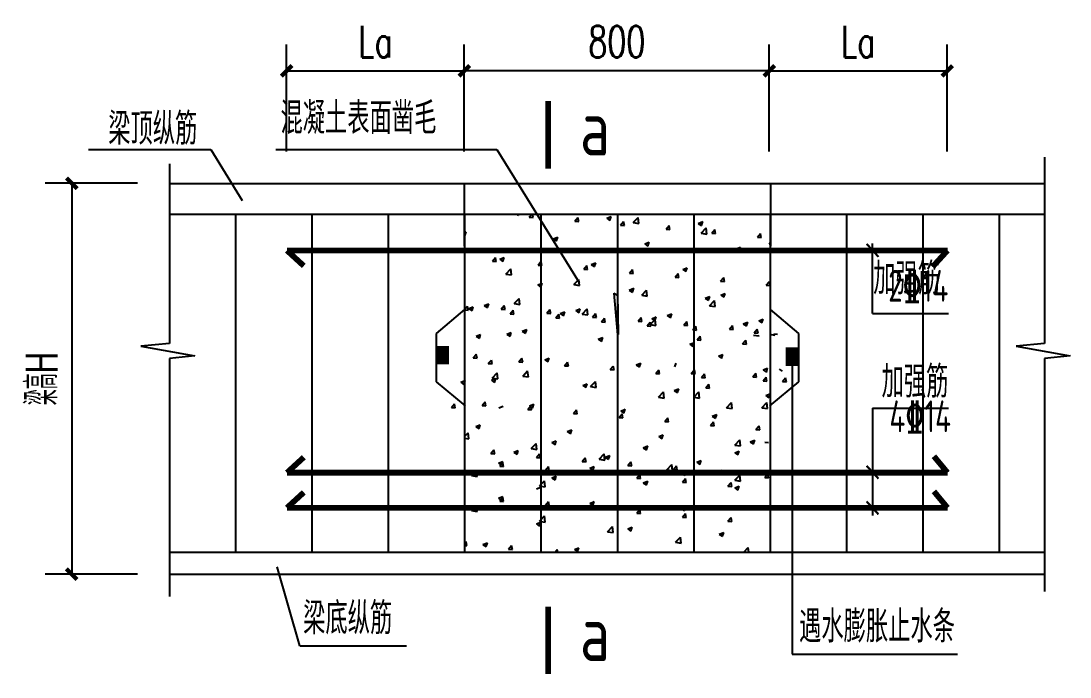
# Model space of a CAD drawing. Extents: x -33967 to 1773478, y -1022458 to -784650.
# Drawn here: x 336651 to 356431, y -1003639 to -991273 of the extents above; entities that cross this region are included whole.
import ezdxf
from ezdxf.enums import TextEntityAlignment as Align

# ---------------------------------------------------------------- set-up
doc = ezdxf.new("R2010")
doc.units = 0
doc.header["$LTSCALE"] = 1000
doc.header["$MEASUREMENT"] = 0
for name, color, linetype in [('1', 4, 'Continuous'), ('AXIS', 3, 'Continuous'), ('B', 2, 'Continuous'), ('NUM', 7, 'Continuous'), ('PUB_TEXT', 7, 'Continuous'), ('W', 6, 'Continuous')]:
    doc.layers.add(name, color=color, linetype=linetype)
doc.styles.add('_TCH_DIM_T3', font='SIMPLEX', dxfattribs={"width": 0.705882, "bigfont": 'GBCBIG'})
doc.styles.add('C', font='tssdeng.shx', dxfattribs={"height": 3, "bigfont": 'tssdchn.shx'})
doc.styles.add('TSSD_Norm', font='tssdeng.shx', dxfattribs={"bigfont": 'hztxt.shx'})
doc.dimstyles.new('TCH-200-5', dxfattribs={"dimtxt": 595, "dimasz": 200, "dimexe": 500, "dimexo": 600, "dimgap": 252.5, "dimtad": 1, "dimdec": 0, "dimlfac": 0.2, "dimzin": 0, "dimdsep": 46, "dimtxsty": '_TCH_DIM_T3', "dimblk": 'ARCHTICK', "dimcen": 0.09, "dimclrd": 124, "dimclre": 124, "dimclrt": 7, "dimazin": 2, "dimtfac": 1, "dimtdec": 0, "dimtix": 1, "dimtmove": 2, "dimatfit": 3, "dimfxl": 1, "dimtolj": 1, "dimtzin": 0, "dimarcsym": 0})

# ---------------------------------------------------------------- blocks, each defined once
blk = doc.blocks.new('_ArchTick')
at = {"color": 0, "linetype": 'ByBlock', "const_width": 0.4}
blk.add_lwpolyline([(-0.5, -0.5), (0.5, 0.5)], dxfattribs=at)
blk = doc.blocks.new('*D1695')
at = {"layer": 'AXIS', "color": 124, "lineweight": -2, "transparency": 16777216}
for p, q in [((341660, -993733), (341660, -991713)), ((345010, -993733), (345010, -991713)), ((341660, -992213), (345010, -992213))]:
    blk.add_line(p, q, dxfattribs=at)
at = {"layer": 'Defpoints', "color": 0, "transparency": 16777216}
for p in [(345010, -992213), (341660, -994333), (345010, -994333)]:
    blk.add_point(p, dxfattribs=at)
at = {"layer": 'AXIS', "color": 124, "lineweight": -2, "transparency": 16777216, "xscale": 200, "yscale": 200, "zscale": 200, "rotation": 180}
blk.add_blockref('_ArchTick', (341660, -992213), dxfattribs=at)
at = {"layer": 'AXIS', "color": 124, "lineweight": -2, "transparency": 16777216, "xscale": 200, "yscale": 200, "zscale": 200}
blk.add_blockref('_ArchTick', (345010, -992213), dxfattribs=at)
at = {"layer": 'AXIS', "color": 7, "transparency": 16777216, "insert": (343335, -991663), "char_height": 595, "attachment_point": 5, "style": '_TCH_DIM_T3'}
blk.add_mtext('\\A1;La', dxfattribs=at)
blk = doc.blocks.new('*D1696')
at = {"layer": 'AXIS', "color": 124, "lineweight": -2, "transparency": 16777216}
for p, q in [((345010, -993733), (345010, -991713)), ((350761, -993733), (350761, -991713)), ((350761, -992213), (345010, -992213))]:
    blk.add_line(p, q, dxfattribs=at)
at = {"layer": 'Defpoints', "color": 0, "transparency": 16777216}
for p in [(345010, -992213), (345010, -994333), (350761, -994333)]:
    blk.add_point(p, dxfattribs=at)
at = {"layer": 'AXIS', "color": 124, "lineweight": -2, "transparency": 16777216, "xscale": 200, "yscale": 200, "zscale": 200, "rotation": 180}
blk.add_blockref('_ArchTick', (345010, -992213), dxfattribs=at)
at = {"layer": 'AXIS', "color": 124, "lineweight": -2, "transparency": 16777216, "xscale": 200, "yscale": 200, "zscale": 200}
blk.add_blockref('_ArchTick', (350761, -992213), dxfattribs=at)
at = {"layer": 'AXIS', "color": 7, "transparency": 16777216, "insert": (347886, -991663), "char_height": 595, "attachment_point": 5, "style": '_TCH_DIM_T3'}
blk.add_mtext('\\A1;800', dxfattribs=at)
blk = doc.blocks.new('*D1697')
at = {"layer": 'AXIS', "color": 124, "lineweight": -2, "transparency": 16777216}
for p, q in [((350761, -993733), (350761, -991713)), ((354115, -993733), (354115, -991713)), ((350761, -992213), (354115, -992213))]:
    blk.add_line(p, q, dxfattribs=at)
at = {"layer": 'Defpoints', "color": 0, "transparency": 16777216}
for p in [(354115, -992213), (350761, -994333), (354115, -994333)]:
    blk.add_point(p, dxfattribs=at)
at = {"layer": 'AXIS', "color": 124, "lineweight": -2, "transparency": 16777216, "xscale": 200, "yscale": 200, "zscale": 200, "rotation": 180}
blk.add_blockref('_ArchTick', (350761, -992213), dxfattribs=at)
at = {"layer": 'AXIS', "color": 124, "lineweight": -2, "transparency": 16777216, "xscale": 200, "yscale": 200, "zscale": 200}
blk.add_blockref('_ArchTick', (354115, -992213), dxfattribs=at)
at = {"layer": 'AXIS', "color": 7, "transparency": 16777216, "insert": (352438, -991663), "char_height": 595, "attachment_point": 5, "style": '_TCH_DIM_T3'}
blk.add_mtext('\\A1;La', dxfattribs=at)
blk = doc.blocks.new('*D1700')
at = {"layer": 'AXIS', "color": 124, "lineweight": -2, "transparency": 16777216}
for p, q in [((338849, -994333), (337108, -994333)), ((337608, -994333), (337608, -1001699)), ((338849, -1001699), (337108, -1001699))]:
    blk.add_line(p, q, dxfattribs=at)
at = {"layer": 'Defpoints', "color": 0, "transparency": 16777216}
for p in [(339449, -994333), (337608, -1001699), (339449, -1001699)]:
    blk.add_point(p, dxfattribs=at)
at = {"layer": 'AXIS', "color": 124, "lineweight": -2, "transparency": 16777216, "xscale": 200, "yscale": 200, "zscale": 200}
for p, rotation in [((337608, -994333), 90), ((337608, -1001699), 270)]:
    blk.add_blockref('_ArchTick', p, dxfattribs=dict(at, rotation=rotation))
at = {"layer": 'AXIS', "color": 7, "transparency": 16777216, "insert": (337041, -998016), "char_height": 595, "attachment_point": 5, "rotation": 90, "style": '_TCH_DIM_T3'}
blk.add_mtext('\\A1;梁高H', dxfattribs=at)

msp = doc.modelspace()

# ---------------------------------------------------------------- linework, layer by layer
at = {"color": 3, "linetype": 'Continuous'}
for p, q in [((337921.5, -993692.2), (340228.4, -993692.2)), ((340228.4, -993692.2), (340822.7, -994654.1)), ((341454.7, -993692.2), (345622.9, -993692.2)), ((345622.9, -993692.2), (347173.7, -996202.3)), ((352707.7, -996785.7), (352707.7, -995470.2)), ((352707.7, -996785.7), (354137.8, -996785.7)), ((351190.7, -997773.9), (351190.7, -1003206.3)), ((352707.7, -998571.3), (352707.7, -1000593.5)), ((352707.7, -998571.3), (354137.8, -998571.3)), ((341908.8, -1003050.9), (341483.3, -1001560.6)), ((341908.8, -1003050.9), (343918.4, -1003050.9)), ((351190.7, -1003206.3), (354307.2, -1003206.3))]:
    msp.add_line(p, q, dxfattribs=at)
at = {"color": 0}
for p, q in [((345999.6, -994913.9), (346031.2, -994935.2)), ((346031.2, -994935.3), (346038.4, -994913.9)), ((346234.3, -994972.7), (346283.7, -994913.9)), ((346306, -994979), (346294, -994913.9)), ((346234.3, -994972.7), (346306.1, -994979)), ((347095, -995048), (347152.9, -994979)), ((347095, -995048), (347166.8, -995054.3)), ((347166.8, -995054.3), (347152.9, -994979.1)), ((347696.1, -994991.1), (347780.1, -994958.8)), ((347696.1, -994991.1), (347755.8, -995031.4)), ((347755.8, -995031.4), (347780.1, -994958.9)), ((347955.7, -995123.3), (348013.6, -995054.3)), ((347955.7, -995123.3), (348027.5, -995129.6)), ((348027.5, -995129.6), (348013.6, -995054.4)), ((348195.2, -995073.7), (348288.7, -994976.3)), ((348195.2, -995073.7), (348301.9, -995090.2)), ((348301.9, -995090.3), (348288.7, -994976.3)), ((348816.5, -995198.6), (348874.3, -995129.7)), ((348888.2, -995204.9), (348874.3, -995129.7)), ((349420.6, -995087.2), (349504.7, -995054.9)), ((349420.6, -995087.2), (349480.3, -995127.5)), ((349480.3, -995127.5), (349504.7, -995055)), ((345015.9, -995261.8), (345047.3, -995249.8)), ((345015.9, -995317.6), (345022.9, -995322.3)), ((345022.9, -995322.3), (345047.3, -995249.8)), ((348816.5, -995198.6), (348888.2, -995204.9)), ((349475.9, -995272.3), (349569.4, -995174.9)), ((349475.9, -995272.3), (349582.6, -995288.9)), ((349582.6, -995288.9), (349569.4, -995175)), ((349677.2, -995273.9), (349735, -995205)), ((349677.2, -995273.9), (349748.9, -995280.2)), ((349748.9, -995280.2), (349735, -995205)), ((350537.9, -995349.2), (350595.7, -995280.3)), ((350609.6, -995355.5), (350595.7, -995280.3)), ((346687.8, -995378.1), (346771.8, -995345.9)), ((346687.8, -995378.1), (346747.5, -995418.4)), ((346747.5, -995418.5), (346771.8, -995345.9)), ((348412.4, -995474.2), (348496.4, -995442)), ((348412.4, -995474.2), (348472.1, -995514.5)), ((348472.1, -995514.6), (348496.4, -995442)), ((350537.9, -995349.2), (350609.6, -995355.5)), ((350756.6, -995470.9), (350775.9, -995450.8)), ((350756.6, -995470.9), (350775.9, -995473.9)), ((345540.1, -995800), (345598, -995731.1)), ((345611.8, -995806.4), (345598, -995731.1)), ((345679.5, -995765.2), (345763.6, -995732.9)), ((345739.2, -995805.5), (345763.6, -995733)), ((350136.9, -995570.3), (350220.9, -995538.1)), ((350136.9, -995570.3), (350196.6, -995610.6)), ((350196.6, -995610.7), (350220.9, -995538.2)), ((345540.1, -995800), (345611.8, -995806.3)), ((345679.5, -995765.2), (345739.2, -995805.4)), ((346400.8, -995875.3), (346455.9, -995809.6)), ((346400.8, -995875.3), (346455.9, -995880.1)), ((346455.9, -995809.6), (346458.7, -995806.4)), ((346455.9, -995880.1), (346472.6, -995881.6)), ((346472.5, -995881.7), (346458.7, -995806.4)), ((347261.5, -995950.6), (347319.4, -995881.7)), ((347333.3, -995957), (347319.4, -995881.7)), ((347404.1, -995861.3), (347488.1, -995829)), ((347404.1, -995861.3), (347463.8, -995901.5)), ((347463.8, -995901.6), (347488.1, -995829.1)), ((349128.7, -995957.4), (349212.7, -995925.1)), ((349188.3, -995997.7), (349212.7, -995925.2)), ((345792.9, -996044), (345886.4, -995946.6)), ((345792.9, -996044), (345899.7, -996060.6)), ((345899.6, -996060.6), (345886.4, -995946.6)), ((347261.5, -995950.6), (347333.3, -995956.9)), ((348122.3, -996025.9), (348180.1, -995957)), ((348122.3, -996025.9), (348194, -996032.2)), ((348194, -996032.3), (348180.1, -995957)), ((348983, -996101.2), (349040.8, -996032.3)), ((348983, -996101.2), (349054.7, -996107.5)), ((349054.7, -996107.6), (349040.8, -996032.3)), ((349128.7, -995957.4), (349188.3, -995997.6)), ((349843.7, -996176.5), (349901.5, -996107.6)), ((349915.4, -996182.9), (349901.5, -996107.6)), ((346395.8, -996248.3), (346455.9, -996225.2)), ((346395.8, -996248.3), (346455.5, -996288.6)), ((346455.5, -996288.6), (346455.9, -996287.4)), ((346455.9, -996287.4), (346479.8, -996216.1)), ((346455.9, -996225.2), (346479.9, -996216.1)), ((347073.6, -996242.6), (347167.1, -996145.2)), ((347073.6, -996242.6), (347180.3, -996259.2)), ((347180.3, -996259.2), (347167.1, -996145.3)), ((348120.4, -996344.4), (348204.4, -996312.2)), ((348180.1, -996384.7), (348204.4, -996312.2)), ((349843.7, -996176.5), (349915.4, -996182.8)), ((350704.4, -996251.8), (350762.2, -996182.9)), ((350704.4, -996251.8), (350775.9, -996258.1)), ((350775.9, -996257.3), (350762.2, -996183)), ((345952, -996598.5), (346045.5, -996501.1)), ((346058.7, -996615.1), (346045.5, -996501.2)), ((347828.4, -996401.5), (347888.1, -996441.8)), ((347828.4, -996401.5), (347895.9, -997188.7)), ((347888.1, -996441.9), (347895.9, -996418.5)), ((347895.9, -996418.5), (347912.4, -997182.4)), ((348120.4, -996344.4), (348180.1, -996384.7)), ((348354.3, -996441.3), (348447.8, -996343.8)), ((348354.3, -996441.3), (348461, -996457.8)), ((348461, -996457.9), (348447.8, -996343.9)), ((349553, -996497.7), (349637, -996465.4)), ((349553, -996497.7), (349612.7, -996537.9)), ((349612.6, -996538), (349637, -996465.5)), ((349844.9, -996440.5), (349929, -996408.3)), ((349844.9, -996440.5), (349904.6, -996480.8)), ((349904.6, -996480.8), (349929, -996408.3)), ((345015.9, -996712.7), (345070.3, -996648)), ((345015.9, -996717.2), (345084.1, -996723.2)), ((345084.1, -996723.3), (345070.2, -996648)), ((345095.6, -996692.5), (345179.6, -996660.2)), ((345095.6, -996692.5), (345155.3, -996732.7)), ((345155.3, -996732.8), (345179.6, -996660.3)), ((345387.6, -996635.3), (345471.6, -996603.1)), ((345387.6, -996635.3), (345447.3, -996675.6)), ((345447.3, -996675.7), (345471.6, -996603.2)), ((345706.6, -996702.6), (345764.5, -996633.7)), ((345706.6, -996702.6), (345778.3, -996708.9)), ((345778.3, -996709), (345764.5, -996633.8)), ((345873.1, -996792.2), (345931, -996723.3)), ((345944.8, -996798.6), (345931, -996723.3)), ((345952, -996598.5), (346058.8, -996615.1)), ((346567.3, -996777.9), (346625.2, -996709)), ((346639, -996784.3), (346625.2, -996709.1)), ((347112.1, -996731.5), (347196.1, -996699.2)), ((347171.8, -996771.8), (347196.1, -996699.3)), ((347232.7, -996797.1), (347326.2, -996699.7)), ((347339.4, -996813.7), (347326.2, -996699.8)), ((349635, -996639.9), (349728.5, -996542.5)), ((349635, -996639.9), (349741.7, -996656.4)), ((349741.7, -996656.5), (349728.5, -996542.5)), ((345873.1, -996792.2), (345944.8, -996798.5)), ((346567.3, -996777.9), (346639.1, -996784.2)), ((346733.8, -996867.5), (346791.7, -996798.6)), ((346733.8, -996867.5), (346805.6, -996873.8)), ((346805.5, -996873.9), (346791.7, -996798.6)), ((346820.1, -996788.6), (346904.2, -996756.3)), ((346820.1, -996788.6), (346879.8, -996828.8)), ((346879.8, -996828.9), (346904.2, -996756.4)), ((347112.1, -996731.5), (347171.8, -996771.7)), ((347232.7, -996797.1), (347339.4, -996813.7)), ((347428, -996853.3), (347485.9, -996784.3)), ((347428, -996853.3), (347499.8, -996859.5)), ((347499.8, -996859.6), (347485.9, -996784.4)), ((347594.5, -996942.8), (347652.4, -996873.9)), ((347666.3, -996949.2), (347652.4, -996874)), ((348288.8, -996928.6), (348346.6, -996859.6)), ((348360.5, -996934.9), (348346.6, -996859.7)), ((348513.4, -996995.8), (348606.9, -996898.4)), ((348544.7, -996884.7), (348628.7, -996852.4)), ((348544.7, -996884.7), (348604.4, -996925)), ((348604.4, -996925), (348628.7, -996852.5)), ((348620.1, -997012.4), (348606.9, -996898.4)), ((348836.7, -996827.6), (348920.7, -996795.3)), ((348836.7, -996827.6), (348896.4, -996867.8)), ((348896.4, -996867.9), (348920.7, -996795.4)), ((350561.2, -996923.7), (350645.3, -996891.4)), ((350620.9, -996964), (350645.2, -996891.5)), ((346103.9, -997118.5), (346187.9, -997086.2)), ((346103.9, -997118.5), (346163.5, -997158.8)), ((346163.5, -997158.8), (346187.9, -997086.3)), ((347594.5, -996942.8), (347666.3, -996949.1)), ((348288.8, -996928.6), (348360.5, -996934.8)), ((348455.3, -997018.1), (348513.1, -996949.2)), ((348455.3, -997018.1), (348527, -997024.4)), ((348527, -997024.5), (348513.1, -996949.3)), ((348513.4, -996995.8), (348620.1, -997012.3)), ((349149.5, -997003.9), (349207.3, -996934.9)), ((349149.5, -997003.9), (349221.2, -997010.1)), ((349221.2, -997010.2), (349207.3, -996935)), ((349316, -997093.4), (349335.9, -997069.6)), ((349316, -997093.4), (349335.9, -997095.2)), ((349335.9, -997069.6), (349373.8, -997024.5)), ((349335.9, -997095.2), (349387.7, -997099.7)), ((349387.7, -997099.8), (349373.8, -997024.6)), ((350010.2, -997079.2), (350068, -997010.2)), ((350010.2, -997079.2), (350081.9, -997085.4)), ((350081.9, -997085.5), (350068, -997010.3)), ((350269.3, -996980.8), (350353.3, -996948.5)), ((350269.3, -996980.8), (350328.9, -997021.1)), ((350328.9, -997021.1), (350353.3, -996948.6)), ((350476, -997152.8), (350533.9, -997083.8)), ((350547.8, -997159.1), (350533.9, -997083.9)), ((350561.2, -996923.7), (350620.9, -996963.9)), ((345234.1, -997213.1), (345318.1, -997180.9)), ((345234.1, -997213.1), (345293.8, -997253.4)), ((345293.8, -997253.5), (345318.1, -997180.9)), ((345811.9, -997175.6), (345895.9, -997143.4)), ((345811.9, -997175.6), (345871.6, -997215.9)), ((345871.6, -997215.9), (345895.9, -997143.4)), ((347536.4, -997271.7), (347620.5, -997239.5)), ((347536.4, -997271.7), (347596.1, -997312)), ((347596.1, -997312.1), (347620.4, -997239.5)), ((347895.9, -997188.7), (347912.4, -997182.3)), ((349397.9, -997284.8), (349455.7, -997215.9)), ((349397.9, -997284.8), (349469.6, -997291.1)), ((349469.6, -997291.1), (349455.7, -997215.9)), ((350258.6, -997360.1), (350316.4, -997291.2)), ((350330.3, -997366.4), (350316.4, -997291.2)), ((350462.1, -997194.4), (350568.8, -997210.9)), ((350476, -997152.8), (350547.8, -997159)), ((350761.5, -997178.4), (350868.2, -997195)), ((350844.7, -997168.7), (350916.4, -997175)), ((349261, -997367.8), (349335.9, -997339.1)), ((349261, -997367.8), (349320.7, -997408.1)), ((349320.7, -997408.2), (349335.9, -997362.7)), ((349335.9, -997362.7), (349345, -997335.6)), ((349335.9, -997339.1), (349345, -997335.6)), ((350258.6, -997360.1), (350330.3, -997366.4)), ((344601.1, -997657.1), (344659, -997588.1)), ((344601.1, -997657.1), (344672.9, -997663.3)), ((344672.9, -997663.4), (344659, -997588.2)), ((345178.9, -997619.6), (345236.8, -997550.6)), ((345178.9, -997619.6), (345250.6, -997625.8)), ((345250.6, -997625.9), (345236.7, -997550.7)), ((345461.9, -997732.4), (345519.7, -997663.4)), ((345533.6, -997738.7), (345519.7, -997663.5)), ((346039.6, -997694.9), (346097.5, -997625.9)), ((346039.6, -997694.9), (346111.3, -997701.1)), ((346111.3, -997701.2), (346097.5, -997626)), ((346528.2, -997658.8), (346612.2, -997626.5)), ((346528.2, -997658.8), (346587.9, -997699)), ((346587.8, -997699.1), (346612.2, -997626.6)), ((346900.3, -997770.2), (346958.2, -997701.2)), ((346972, -997776.5), (346958.2, -997701.3)), ((349801.4, -997591.7), (349885.4, -997559.4)), ((349801.4, -997591.7), (349861.1, -997631.9)), ((349861.1, -997632), (349885.4, -997559.5)), ((345461.9, -997732.4), (345533.6, -997738.6)), ((345533.4, -998003.6), (345626.8, -997906.2)), ((345640.1, -998020.2), (345626.8, -997906.2)), ((346111.1, -997966.1), (346204.6, -997868.7)), ((346217.8, -997982.7), (346204.6, -997868.7)), ((346900.3, -997770.2), (346972.1, -997776.4)), ((347761, -997845.5), (347818.9, -997776.5)), ((347761, -997845.5), (347832.8, -997851.7)), ((347832.8, -997851.8), (347818.9, -997776.6)), ((348252.7, -997754.9), (348336.7, -997722.6)), ((348252.7, -997754.9), (348312.4, -997795.1)), ((348312.4, -997795.2), (348336.7, -997722.7)), ((348621.8, -997920.8), (348679.6, -997851.8)), ((348693.5, -997927.1), (348679.6, -997851.9)), ((348980.4, -997795.2), (349004.7, -997722.7)), ((349289.8, -997920.8), (349347.6, -997851.8)), ((349361.5, -997927.1), (349347.6, -997851.9)), ((350645.3, -997851), (350729.3, -997818.7)), ((350645.3, -997851), (350705, -997891.2)), ((350705, -997891.3), (350729.3, -997818.8)), ((350944.6, -997835), (351004.3, -997875.2)), ((344942.1, -998083.3), (345026.2, -998051.1)), ((344942.1, -998083.3), (345001.8, -998123.6)), ((345001.8, -998123.6), (345026.2, -998051.1)), ((345519.9, -998045.8), (345603.9, -998013.5)), ((345519.9, -998045.8), (345579.6, -998086.1)), ((345533.4, -998003.6), (345640.1, -998020.2)), ((345579.6, -998086.1), (345603.9, -998013.6)), ((346111.1, -997966.1), (346217.8, -997982.6)), ((347391.8, -998164.7), (347485.3, -998067.3)), ((347498.5, -998181.3), (347485.3, -998067.4)), ((348621.8, -997920.8), (348693.5, -997927)), ((349289.8, -997920.8), (349361.5, -997927)), ((349482.5, -997996.1), (349540.3, -997927.1)), ((349482.5, -997996.1), (349554.2, -998002.3)), ((349554.2, -998002.4), (349540.3, -997927.2)), ((350449.8, -997980.1), (350507.7, -997911.1)), ((350449.8, -997980.1), (350521.6, -997986.4)), ((350521.5, -997986.4), (350507.7, -997911.2)), ((350642.5, -998055.4), (350700.4, -997986.4)), ((350642.5, -998055.4), (350714.3, -998061.7)), ((350714.3, -998061.7), (350700.4, -997986.5)), ((351011.2, -998071.4), (351069, -998002.4)), ((351011.2, -998071.4), (351082.9, -998077.6)), ((351082.9, -998077.7), (351069, -998002.5)), ((347244.5, -998141.9), (347328.5, -998109.7)), ((347244.5, -998141.9), (347304.1, -998182.2)), ((347304.1, -998182.2), (347328.5, -998109.7)), ((347391.8, -998164.7), (347498.5, -998181.3)), ((348672.5, -998363.3), (348766, -998265.9)), ((348779.2, -998379.9), (348766, -998266)), ((348969, -998238), (349053, -998205.8)), ((348969, -998238), (349028.7, -998278.3)), ((349028.7, -998278.3), (349053, -998205.8)), ((349340.5, -998363.3), (349434, -998265.9)), ((349447.2, -998379.9), (349434, -998266)), ((349564.4, -998187.4), (349584.3, -998163.6)), ((349564.4, -998187.4), (349584.3, -998189.2)), ((349584.3, -998163.6), (349622.2, -998118.5)), ((349584.3, -998189.2), (349636.1, -998193.7)), ((349636.1, -998193.8), (349622.2, -998118.6)), ((350693.6, -998334.1), (350775.9, -998302.5)), ((344767.7, -998559.7), (344825.5, -998490.8)), ((344839.4, -998566), (344825.5, -998490.8)), ((345345.4, -998522.2), (345403.3, -998453.2)), ((345417.1, -998528.5), (345403.2, -998453.3)), ((346236.2, -998528.9), (346320.2, -998496.7)), ((346295.9, -998569.3), (346320.2, -998496.8)), ((348672.5, -998363.3), (348779.2, -998379.9)), ((349340.5, -998363.3), (349447.2, -998379.9)), ((349953.2, -998562), (350046.7, -998464.5)), ((350059.9, -998578.6), (350046.6, -998464.6)), ((350621.2, -998562), (350714.7, -998464.5)), ((350693.6, -998334.1), (350753.3, -998374.4)), ((350727.9, -998578.6), (350714.6, -998464.6)), ((350753.2, -998374.4), (350775.9, -998306.8)), ((344767.7, -998559.7), (344839.4, -998566)), ((345345.4, -998522.2), (345417.1, -998528.5)), ((345658.4, -998566.5), (345742.5, -998534.2)), ((346206.1, -998597.5), (346264, -998528.5)), ((346206.1, -998597.5), (346277.8, -998603.8)), ((346236.2, -998528.9), (346295.9, -998569.2)), ((346277.8, -998603.8), (346264, -998528.6)), ((347066.8, -998672.8), (347124.7, -998603.8)), ((347066.8, -998672.8), (347138.6, -998679.1)), ((347138.5, -998679.1), (347124.7, -998603.9)), ((347927.5, -998748.1), (347985.4, -998679.1)), ((347960.7, -998625), (348044.8, -998592.8)), ((347960.7, -998625), (348020.4, -998665.3)), ((347999.3, -998754.4), (347985.4, -998679.2)), ((348020.4, -998665.4), (348044.8, -998592.9)), ((349685.3, -998721.2), (349769.3, -998688.9)), ((349745, -998761.5), (349769.3, -998689)), ((349953.2, -998562), (350059.9, -998578.5)), ((350621.2, -998562), (350727.9, -998578.5)), ((345227.9, -998916), (345311.9, -998883.7)), ((345287.6, -998956.3), (345311.9, -998883.8)), ((347927.5, -998748.1), (347999.3, -998754.4)), ((348788.3, -998823.4), (348846.1, -998754.5)), ((348788.3, -998823.4), (348860, -998829.7)), ((348860, -998829.7), (348846.1, -998754.5)), ((349649, -998898.7), (349706.8, -998829.8)), ((349649, -998898.7), (349720.7, -998905)), ((349685.3, -998721.2), (349745, -998761.4)), ((349720.7, -998905), (349706.8, -998829.8)), ((345015.9, -999107.5), (345083, -999037.6)), ((345096.2, -999151.6), (345083, -999037.7)), ((345227.9, -998916), (345287.6, -998956.2)), ((346952.5, -999012.1), (347036.5, -998979.8)), ((346952.5, -999012.1), (347012.2, -999052.3)), ((347012.2, -999052.4), (347036.5, -998979.9)), ((348677, -999108.2), (348761.1, -999075.9)), ((348736.7, -999148.5), (348761, -999076)), ((350509.7, -998974), (350567.5, -998905.1)), ((350509.7, -998974), (350581.4, -998980.3)), ((350581.4, -998980.3), (350567.5, -998905.1)), ((345015.9, -999139.1), (345096.3, -999151.6)), ((346270.2, -999333.7), (346363.7, -999236.2)), ((346376.9, -999350.3), (346363.7, -999236.3)), ((346660.5, -999220.3), (346744.5, -999188)), ((346660.5, -999220.3), (346720.2, -999260.5)), ((346720.2, -999260.6), (346744.5, -999188.1)), ((348385.1, -999316.4), (348469.1, -999284.1)), ((348444.7, -999356.7), (348469.1, -999284.2)), ((348677, -999108.2), (348736.7, -999148.5)), ((350112.3, -999267.5), (350205.8, -999170.1)), ((350112.3, -999267.5), (350219, -999284.1)), ((350219, -999284.1), (350205.7, -999170.2)), ((350401.6, -999204.3), (350485.6, -999172)), ((350401.6, -999204.3), (350461.3, -999244.6)), ((350461.3, -999244.6), (350485.6, -999172.1)), ((350676.2, -999214.6), (350747.9, -999220.9)), ((345511.9, -999424.8), (345569.8, -999355.9)), ((345511.9, -999424.8), (345583.6, -999431.1)), ((345583.6, -999431.2), (345569.7, -999355.9)), ((345944.2, -999399.1), (346028.2, -999366.9)), ((345944.2, -999399.1), (346003.9, -999439.4)), ((346003.9, -999439.4), (346028.2, -999366.9)), ((346270.2, -999333.7), (346376.9, -999350.2)), ((346372.6, -999500.1), (346430.5, -999431.2)), ((346444.3, -999506.5), (346430.5, -999431.2)), ((347550.9, -999532.3), (347644.4, -999434.9)), ((347657.6, -999548.9), (347644.4, -999434.9)), ((347668.8, -999495.2), (347752.8, -999463)), ((347728.4, -999535.6), (347752.8, -999463)), ((348385.1, -999316.4), (348444.7, -999356.6)), ((350109.6, -999412.5), (350193.6, -999380.2)), ((350109.6, -999412.5), (350169.3, -999452.7)), ((350169.3, -999452.8), (350193.6, -999380.3)), ((345652.2, -999607.3), (345736.3, -999575.1)), ((345652.2, -999607.3), (345711.9, -999647.6)), ((345678.4, -999665.4), (345736.3, -999596.5)), ((345678.4, -999665.4), (345750.1, -999671.7)), ((345711.9, -999647.6), (345736.2, -999575.1)), ((345750.1, -999671.8), (345736.2, -999596.6)), ((346372.6, -999500.1), (346444.3, -999506.4)), ((346539.1, -999740.7), (346597, -999671.8)), ((346610.8, -999747.1), (346597, -999671.9)), ((347233.3, -999575.4), (347291.2, -999506.5)), ((347233.3, -999575.4), (347305.1, -999581.7)), ((347305, -999581.8), (347291.2, -999506.5)), ((347376.8, -999703.4), (347460.8, -999671.2)), ((347436.5, -999743.7), (347460.8, -999671.2)), ((347550.9, -999532.3), (347657.6, -999548.8)), ((347668.8, -999495.2), (347728.5, -999535.5)), ((348094, -999650.7), (348151.9, -999581.8)), ((348094, -999650.7), (348165.8, -999657)), ((348165.8, -999657.1), (348151.9, -999581.8)), ((348831.6, -999730.9), (348925.1, -999633.5)), ((348938.3, -999747.5), (348925.1, -999633.5)), ((348954.8, -999726), (349012.6, -999657.1)), ((349026.5, -999732.4), (349012.6, -999657.1)), ((349393.3, -999591.3), (349477.3, -999559.1)), ((349393.3, -999591.3), (349453, -999631.6)), ((349453, -999631.7), (349477.3, -999559.1)), ((345015.9, -999755.5), (345020, -999753.9)), ((345015.9, -999765.9), (345020, -999754)), ((345148.6, -999840.6), (345242.1, -999743.2)), ((345148.6, -999840.6), (345255.3, -999857.1)), ((345255.3, -999857.2), (345242.1, -999743.2)), ((346539.1, -999740.7), (346610.9, -999747)), ((346660.5, -999882.3), (346744.5, -999850)), ((346660.5, -999882.3), (346720.2, -999922.5)), ((346720.2, -999922.6), (346744.5, -999850.1)), ((347376.8, -999703.4), (347436.5, -999743.7)), ((347399.8, -999816.1), (347457.7, -999747.1)), ((347399.8, -999816.1), (347471.6, -999822.3)), ((347471.5, -999822.4), (347457.7, -999747.2)), ((348260.5, -999891.4), (348318.4, -999822.4)), ((348332.3, -999897.7), (348318.4, -999822.5)), ((348831.6, -999730.9), (348938.3, -999747.5)), ((348954.8, -999726), (349026.5, -999732.3)), ((349101.3, -999799.5), (349185.4, -999767.3)), ((349101.3, -999799.5), (349161, -999839.8)), ((349161, -999839.8), (349185.4, -999767.3)), ((349815.5, -999801.3), (349873.3, -999732.4)), ((349815.5, -999801.3), (349887.2, -999807.6)), ((349887.2, -999807.7), (349873.3, -999732.4)), ((350112.3, -999929.5), (350205.8, -999832.1)), ((350219, -999946.1), (350205.7, -999832.2)), ((350676.2, -999876.6), (350734, -999807.7)), ((350676.2, -999876.6), (350747.9, -999882.9)), ((350747.9, -999883), (350734, -999807.8)), ((346368.5, -1000090.4), (346452.5, -1000058.2)), ((346429.3, -1000039.2), (346455.9, -1000011.5)), ((346429.3, -1000039.2), (346455.9, -1000043.3)), ((346455.9, -1000011.5), (346522.8, -999941.8)), ((346455.9, -1000043.3), (346536, -1000055.8)), ((346536, -1000055.8), (346522.8, -999941.9)), ((348260.5, -999891.4), (348332.3, -999897.6)), ((348385.1, -999978.4), (348469.1, -999946.1)), ((348385.1, -999978.4), (348444.7, -1000018.6)), ((348444.7, -1000018.7), (348469.1, -999946.2)), ((349121.3, -999966.7), (349179.1, -999897.7)), ((349121.3, -999966.7), (349193, -999972.9)), ((349193, -999973), (349179.1, -999897.8)), ((349982, -1000042), (350039.8, -999973)), ((349982, -1000042), (350053.7, -1000048.2)), ((350053.7, -1000048.3), (350039.8, -999973.1)), ((350109.6, -1000074.5), (350193.6, -1000042.2)), ((350109.6, -1000074.5), (350169.3, -1000114.7)), ((350112.3, -999929.5), (350219, -999946.1)), ((350169.3, -1000114.8), (350193.6, -1000042.3)), ((345652.2, -1000269.3), (345736.3, -1000237.1)), ((345652.2, -1000269.3), (345711.9, -1000309.6)), ((345678.4, -1000327.4), (345736.3, -1000258.5)), ((345711.9, -1000309.6), (345736.2, -1000237.1)), ((345750.1, -1000333.8), (345736.2, -1000258.6)), ((345148.6, -1000502.6), (345242.1, -1000405.2)), ((345255.3, -1000519.2), (345242.1, -1000405.2)), ((345678.4, -1000327.4), (345750.1, -1000333.7)), ((346539.1, -1000402.7), (346597, -1000333.8)), ((346539.1, -1000402.7), (346610.9, -1000409)), ((346610.8, -1000409.1), (346597, -1000333.9)), ((347376.8, -1000365.4), (347460.8, -1000333.2)), ((347376.8, -1000365.4), (347436.5, -1000405.7)), ((347399.8, -1000478.1), (347457.7, -1000409.1)), ((347399.8, -1000478.1), (347471.6, -1000484.3)), ((347436.5, -1000405.7), (347460.8, -1000333.2)), ((347471.5, -1000484.4), (347457.7, -1000409.2)), ((349101.3, -1000461.5), (349185.4, -1000429.3)), ((349101.3, -1000461.5), (349161, -1000501.8)), ((349161, -1000501.8), (349185.4, -1000429.3)), ((345148.6, -1000502.6), (345255.3, -1000519.1)), ((346429.3, -1000701.2), (346455.9, -1000673.5)), ((346455.9, -1000673.5), (346522.8, -1000603.8)), ((346536, -1000717.8), (346522.8, -1000603.9)), ((348260.5, -1000553.4), (348318.4, -1000484.4)), ((348260.5, -1000553.4), (348332.3, -1000559.6)), ((348332.3, -1000559.7), (348318.4, -1000484.5)), ((349121.3, -1000628.7), (349179.1, -1000559.7)), ((349121.3, -1000628.7), (349193, -1000634.9)), ((349193, -1000635), (349179.1, -1000559.8)), ((349982, -1000704), (350039.8, -1000635)), ((350053.7, -1000710.3), (350039.8, -1000635.1)), ((346368.5, -1000752.4), (346452.5, -1000720.2)), ((346368.5, -1000752.4), (346428.2, -1000792.7)), ((346428.2, -1000792.8), (346452.5, -1000720.3)), ((346429.3, -1000701.2), (346455.9, -1000705.3)), ((346455.9, -1000705.3), (346536, -1000717.8)), ((347710, -1000899.8), (347803.5, -1000802.4)), ((347816.7, -1000916.4), (347803.5, -1000802.5)), ((348093.1, -1000848.6), (348177.1, -1000816.3)), ((348093.1, -1000848.6), (348152.8, -1000888.8)), ((348152.8, -1000888.9), (348177.1, -1000816.4)), ((349982, -1000704), (350053.7, -1000710.2)), ((347710, -1000899.8), (347816.7, -1000916.4)), ((348990.7, -1001098.5), (349084.2, -1001001.1)), ((349097.4, -1001115.1), (349084.1, -1001001.1)), ((349817.6, -1000944.7), (349901.7, -1000912.4)), ((349817.6, -1000944.7), (349877.3, -1000984.9)), ((349877.3, -1000985), (349901.6, -1000912.5)), ((345015.9, -1001117), (345042.1, -1001085.8)), ((345015.9, -1001157.5), (345055.9, -1001161)), ((345055.9, -1001161.1), (345042, -1001085.9)), ((345360.3, -1001139.5), (345444.3, -1001107.2)), ((345360.3, -1001139.5), (345419.9, -1001179.7)), ((345419.9, -1001179.8), (345444.3, -1001107.3)), ((345844.9, -1001230.1), (345902.8, -1001161.1)), ((345844.9, -1001230.1), (345916.6, -1001236.4)), ((345916.6, -1001236.4), (345902.8, -1001161.2)), ((346721.5, -1001286.4), (346763.5, -1001236.4)), ((346772.7, -1001286.4), (346763.5, -1001236.5)), ((347084.8, -1001235.6), (347168.8, -1001203.3)), ((347084.8, -1001235.6), (347144.5, -1001275.9)), ((347144.5, -1001275.9), (347168.8, -1001203.4)), ((348990.7, -1001098.5), (349097.4, -1001115)), ((350281.6, -1001286.4), (350364.8, -1001199.7)), ((350374.9, -1001286.4), (350364.8, -1001199.7))]:
    msp.add_line(p, q, dxfattribs=at)
at = {"layer": '1'}
for p, q in [((355949.9, -993839.8), (355949.9, -997354.3)), ((339449.4, -993963.5), (339449.4, -997354.3)), ((339449.4, -997354.3), (338913.6, -997402.9)), ((338913.6, -997402.9), (339930.5, -997582.3)), ((355949.9, -997354.3), (355414.2, -997402.9)), ((355414.2, -997402.9), (356431, -997582.3)), ((339930.5, -997582.3), (339449.4, -997634.5)), ((339449.4, -997634.5), (339449.4, -1002123.2)), ((356431, -997582.3), (355949.9, -997634.5)), ((355949.9, -997634.5), (355949.9, -1002028.4))]:
    msp.add_line(p, q, dxfattribs=at)
at = {"layer": '1', "color": 0}
for p, q in [((339449.4, -994333.1), (355949.9, -994333.1)), ((339449.4, -994913.9), (355949.9, -994913.9)), ((339449.4, -1001286.4), (355949.9, -1001286.4)), ((339449.4, -1001699.5), (355949.9, -1001699.5))]:
    msp.add_line(p, q, dxfattribs=at)
at = {"layer": '1', "color": 9}
for p, q in [((340695.9, -994913.9), (340695.9, -1001286.4)), ((342135.9, -994913.9), (342135.9, -1001286.4)), ((343575.9, -994913.9), (343575.9, -1001286.4)), ((345015.9, -994913.9), (345015.9, -1001286.4)), ((346455.9, -994913.9), (346455.9, -1001286.4)), ((347895.9, -994913.9), (347895.9, -1001286.4)), ((349335.9, -994913.9), (349335.9, -1001286.4)), ((350775.9, -994913.9), (350775.9, -1001286.4)), ((352215.9, -994913.9), (352215.9, -1001286.4)), ((353655.9, -994913.9), (353655.9, -1001286.4)), ((355095.9, -994913.9), (355095.9, -1001286.4))]:
    msp.add_line(p, q, dxfattribs=at)
at = {"layer": '1', "const_width": 108}
for points in [[(346589.2, -992781), (346589.2, -994054.7)], [(346589.2, -1002311.5), (346589.2, -1003585.2)]]:
    msp.add_lwpolyline(points, dxfattribs=at)
at = {"layer": '1', "color": 1, "const_width": 108}
for points in [[(341665.9, -995598.5), (341983.4, -995889.4)], [(341665.9, -995598.5), (354121.3, -995598.5)], [(354121.3, -995598.5), (353838.5, -995908)], [(341665.9, -999787.7), (341983.4, -999497)], [(354121.3, -999787.7), (353864.5, -999477.5)], [(341665.9, -999787.7), (354121.3, -999787.7)], [(354121.3, -1000449.7), (353864.5, -1000139.5)], [(341665.9, -1000449.7), (341983.4, -1000159)], [(341665.9, -1000449.7), (354121.3, -1000449.7)]]:
    msp.add_lwpolyline(points, dxfattribs=at)
at = {"layer": 'AXIS', "linetype": 'ByBlock', "const_width": 40}
for points in [[(352595.5, -995473.9), (352819.7, -995718.8)], [(352595.5, -999656.6), (352819.7, -999901.4)], [(352595.5, -1000328.7), (352819.7, -1000573.5)]]:
    msp.add_lwpolyline(points, dxfattribs=at)
at = {"layer": 'B', "const_width": 240}
for points in [[(344600.7, -997745.9), (344600.7, -997398.2)], [(351190.7, -997773.9), (351190.7, -997426.2)]]:
    msp.add_lwpolyline(points, dxfattribs=at)
at = {"layer": 'W'}
for p, q in [((345009.5, -994333.1), (345015.9, -996712.7)), ((350782.3, -994333.1), (350775.9, -996712.7)), ((345015.9, -996712.7), (344477.5, -997164.3)), ((350775.9, -996712.7), (351314.3, -997164.3)), ((344477.5, -997164.3), (344477.5, -998074.3)), ((351314.3, -997164.3), (351314.3, -998074.3)), ((344477.5, -998074.3), (345025.5, -998528.3)), ((351314.3, -998074.3), (350766.3, -998528.3))]:
    msp.add_line(p, q, dxfattribs=at)

# ---------------------------------------------------------------- texts
at = {"layer": 'NUM', "style": 'TSSD_Norm', "width": 0.7}
for s, p in [('混凝土表面凿毛', (341543.2, -993403.4)), ('梁底纵筋', (341971, -1002831.9)), ('遇水膨胀止水条', (351322.6, -1002988.4))]:
    msp.add_text(s, height=600, dxfattribs=at).set_placement(p)
msp.add_text('梁顶纵筋', height=600, dxfattribs=at).set_placement((339976, -993604), align=Align.RIGHT)
for s, p in [('加强筋', (353981.4, -996608)), ('2%%13214', (354137.8, -996745.1)), ('加强筋', (354137.8, -998553.5)), ('4\x8414', (354187.7, -999205.6))]:
    msp.add_text(s, height=600, dxfattribs=at).set_placement(p, align=Align.BOTTOM_RIGHT)
at = {"layer": 'PUB_TEXT', "style": 'C', "width": 0.8}
for p in [(347190.7, -993807.5), (347190.7, -1003338.1)]:
    msp.add_text('a', height=1050, dxfattribs=at).set_placement(p)

# ---------------------------------------------------------------- dimensions: what is measured, and where the dimension line sits
at = {"layer": 'AXIS'}
for base, p1, p2, text, picture, middle in [((345009.5, -992213.1), (341659.5, -994333.1), (345009.5, -994333.1), 'La', '*D1695', (343334.5, -991663.1)), ((345009.5, -992213.1), (350761.5, -994333.1), (345009.5, -994333.1), '800', '*D1696', (347885.5, -991663.1)), ((354114.9, -992213.1), (350761.5, -994333.1), (354114.9, -994333.1), 'La', '*D1697', (352438.2, -991663.1))]:
    dim = msp.add_linear_dim(base=base, p1=p1, p2=p2, text=text, dimstyle='TCH-200-5', dxfattribs=at)
    dim.commit()
    dim.dimension.update_dxf_attribs({"geometry": picture, "text_midpoint": middle})
dim = msp.add_linear_dim(base=(337607.7, -1001699.5), p1=(339449.4, -994333.1), p2=(339449.4, -1001699.5), angle=90, text='梁高H', dimstyle='TCH-200-5', dxfattribs=at)
dim.commit()
dim.dimension.update_dxf_attribs({"geometry": '*D1700', "text_midpoint": (337041.3, -998016.3)})

doc.saveas('drawing.dxf')
